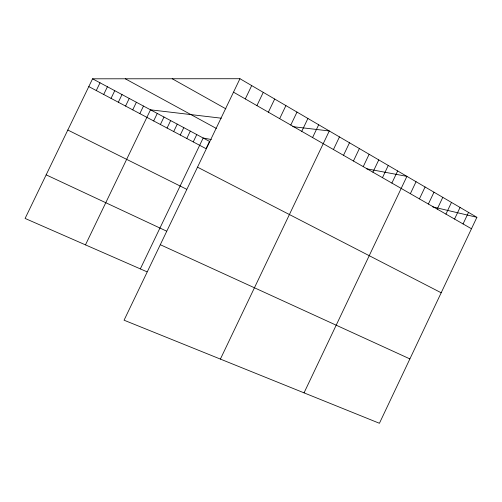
<?xml version="1.0" encoding="UTF-8"?>
<svg xmlns="http://www.w3.org/2000/svg" width="502" height="502" viewBox="0 0 502 502"><rect width="100%" height="100%" fill="white"/><g stroke="black" fill="none" stroke-linecap="round" stroke-linejoin="round"><path stroke-width="0.75" d="M428.375 204.032L433.992 192.197M437.211 209.102L442.789 197.342M445.939 214.116L451.474 202.425M454.555 219.06L460.058 207.445M463.064 223.942L468.529 212.396M476.9 217.291L379.424 423.28L124.063 320.207L239.95 78.72L476.9 217.291L432.649 206.868M353.439 161.017L359.376 148.561M363.241 166.645L369.133 154.271M372.917 172.192L378.765 159.906M382.461 177.677L388.272 165.459M391.886 183.086L397.653 170.95M304.043 392.853L406.915 176.365L366.378 168.735M410.366 193.69L416.058 181.711M419.427 198.892L425.081 186.989M279.664 118.667L285.914 105.602M290.79 125.054L296.996 112.084M301.758 131.348L307.914 118.466M312.57 137.554L318.682 124.766M220.397 359.093L329.293 130.972L292.704 126.642M333.441 149.533L339.459 136.914M343.506 155.313L349.486 142.781M180.262 135.025L183.814 127.64M186.782 138.483L190.314 131.122M193.245 141.903L196.765 134.574M140.328 268.896L203.172 138L211.392 139.55M245.296 98.938L251.697 85.591M256.917 105.608L263.268 92.362M268.375 112.184L274.676 99.032M111.042 98.373L114.757 90.68M118.334 102.232L122.03 94.577M125.563 106.06L129.24 98.43M132.729 109.856L136.387 102.257M139.832 113.621L143.478 106.054M85.472 244.876L150.506 109.819L221.332 118.196M153.662 120.944L157.277 113.439M160.395 124.509L163.991 117.029M167.072 128.041L170.649 120.593M173.692 131.549L177.256 124.132M239.95 78.72L92.563 78.808L25.1 218.439L146.942 271.789M96.277 90.555L100.023 82.799M103.694 94.483L107.422 86.758M160.295 244.7L409.883 358.905M46.165 174.847L166.476 231.089M67.82 130.018L186.568 189.229M197.506 167.166L441.183 292.773M88.804 86.595L206.027 148.674L209.522 141.401L92.563 78.808M125.293 78.789L216.312 128.43M172.236 78.764L225.881 108.852M233.499 92.167L471.472 228.768"/></g></svg>
